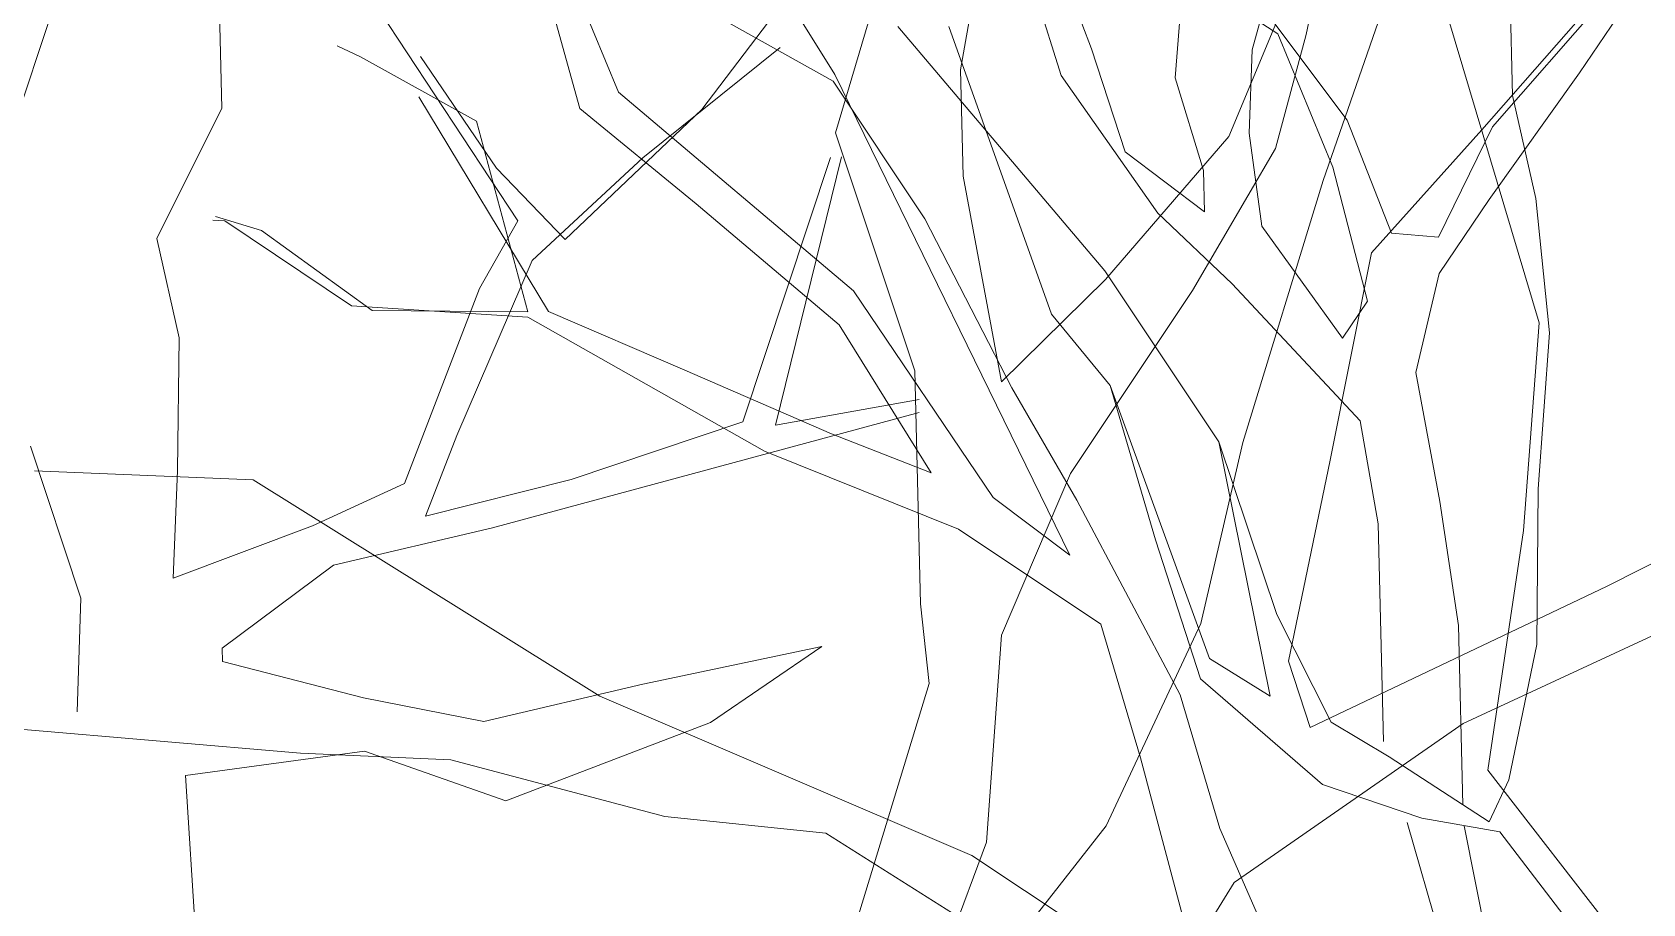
# Model space of a CAD drawing. Header units: millimetres. Extents: x -13512 to 19537, y -6523 to 6166.
# Drawn here: x -696.2 to -522.6, y -2393.5 to -2299.6 of the extents above; entities that cross this region are included whole.
import ezdxf

# ---------------------------------------------------------------- set-up
doc = ezdxf.new("R2010")
doc.units = ezdxf.units.MM
for name, color, linetype, lineweight in [('A-ELEWACJA CIENKA', 11, 'Continuous', 13), ('B-materiały', 9, 'Continuous', 0), ('Layer1', 7, 'Continuous', 0)]:
    doc.layers.add(name, color=color, linetype=linetype, lineweight=lineweight)

# ---------------------------------------------------------------- blocks, each defined once
blk = doc.blocks.new('A$C2EBD462E')
at = {"layer": 'B-materiały'}
for p, q in [((-131.19, 754.79), (-131.81, 779.36)), ((-204.22, 757.04), (-216.25, 776.29)), ((-231.71, 753.39), (-237.86, 775.58)), ((-156.5, 761.42), (-176.37, 774.33)), ((-235.06, 773.31), (-227.54, 755.14)), ((-179.85, 756.93), (-184.71, 772.45)), ((-181.36, 772.53), (-176.57, 759.8)), ((-167.55, 756.67), (-166.28, 772.91)), ((-156.18, 770.93), (-159.25, 759.68)), ((-115.91, 769.14), (-123.99, 757.21)), ((-219.71, 764.87), (-204.41, 756.31)), ((-133.34, 751.39), (-121.39, 765.09)), ((-197.45, 762.19), (-175.13, 735.89)), ((-180.88, 731.2), (-191.93, 762.19)), ((-157.67, 763.63), (-149, 752.11)), ((-138.1, 763), (-128.34, 730.28)), ((-150.55, 747.04), (-156.5, 761.42)), ((-255.32, 758.95), (-257.86, 760.14)), ((-242.85, 752), (-255.32, 758.95)), ((-176.57, 759.8), (-172.94, 748.72)), ((-159.25, 759.68), (-159.58, 750.73)), ((-178.89, 705.24), (-204.22, 757.04)), ((-169.42, 742.1), (-179.85, 756.93)), ((-123.99, 757.21), (-133.7, 743.56)), ((-227.54, 755.14), (-202.21, 733.72)), ((-204.41, 756.31), (-194.54, 741.47)), ((-164.51, 746.7), (-167.55, 756.67)), ((-249.06, 754.63), (-235.08, 731.52)), ((-219.16, 743.09), (-231.71, 753.39)), ((-128.68, 743.68), (-131.19, 754.79)), ((-237.31, 731.46), (-242.85, 752)), ((-149, 752.11), (-144.23, 739.94)), ((-159.58, 750.73), (-158.21, 740.71)), ((-139.19, 739.51), (-133.34, 751.39)), ((-172.94, 748.72), (-164.4, 742.23)), ((-164.4, 742.23), (-164.51, 746.7)), ((-146.84, 732.61), (-150.55, 747.04)), ((-203.76, 730.07), (-219.16, 743.09)), ((-133.7, 743.56), (-139.09, 735.6)), ((-127.2, 729.19), (-128.68, 743.68)), ((-269.96, 741.26), (-271.25, 741.33)), ((-270.95, 741.75), (-266.02, 740.24)), ((-256.32, 732.11), (-269.96, 741.26)), ((-194.54, 741.47), (-185.15, 723.27)), ((-161.41, 734.48), (-169.42, 742.1)), ((-266.02, 740.24), (-254.07, 731.6)), ((-158.21, 740.71), (-149.53, 728.64)), ((-144.23, 739.94), (-139.19, 739.51)), ((-175.13, 735.89), (-162.84, 717.45)), ((-147.63, 719.74), (-161.41, 734.48)), ((-139.09, 735.6), (-141.62, 724.92)), ((-202.21, 733.72), (-187.17, 711.48)), ((-149.53, 728.64), (-146.84, 732.61)), ((-237.29, 730.91), (-256.32, 732.11)), ((-254.07, 731.6), (-237.31, 731.46)), ((-211.79, 716.46), (-237.29, 730.91)), ((-235.08, 731.52), (-220.39, 725.18)), ((-174.54, 723.54), (-180.88, 731.2)), ((-193.86, 714.12), (-203.76, 730.07)), ((-128.34, 730.28), (-130.02, 707.9)), ((-128.45, 712.4), (-127.2, 729.19)), ((-220.39, 725.18), (-204.58, 718.32)), ((-141.62, 724.92), (-139.03, 711.02)), ((-185.15, 723.27), (-178.14, 711.16)), ((-174.54, 723.54), (-163.84, 694.13)), ((-169.66, 706.9), (-174.54, 723.54)), ((-145.68, 708.62), (-147.63, 719.74)), ((-204.58, 718.32), (-193.86, 714.12)), ((-162.84, 717.45), (-156.61, 698.85)), ((-157.32, 690.06), (-162.84, 717.45)), ((-190.91, 708.05), (-211.79, 716.46)), ((-290.48, 714.32), (-266.91, 713.38)), ((-266.91, 713.38), (-229.54, 690.06)), ((-128.59, 695.64), (-128.45, 712.4)), ((-187.17, 711.48), (-178.89, 705.24)), ((-178.14, 711.16), (-167, 690.21)), ((-139.03, 711.02), (-137.02, 697.66)), ((-145.09, 685.17), (-145.68, 708.62)), ((-175.57, 697.82), (-190.91, 708.05)), ((-164.81, 691.94), (-169.66, 706.9)), ((-130.02, 707.9), (-133.84, 682.1)), ((-171.3, 683.4), (-175.57, 697.82)), ((-156.61, 698.85), (-150.73, 687.27)), ((-137.02, 697.66), (-136.54, 678.36)), ((-131.58, 681.04), (-128.59, 695.64)), ((-163.84, 694.13), (-157.32, 690.06)), ((-151.68, 680.54), (-164.81, 691.94)), ((-229.54, 690.06), (-189.47, 672.89)), ((-167, 690.21), (-162.73, 675.79)), ((-261.82, 683.92), (-292.05, 686.52)), ((-150.73, 687.27), (-144.49, 683.51)), ((-245.6, 683.21), (-261.82, 683.92)), ((-222.54, 677.09), (-245.6, 683.21)), ((-164.33, 657.33), (-171.3, 683.4)), ((-144.49, 683.51), (-133.7, 676.52)), ((-133.84, 682.1), (-119.41, 663.47)), ((-140.97, 676.9), (-151.68, 680.54)), ((-133.7, 676.52), (-131.58, 681.04)), ((-205.18, 675.29), (-222.54, 677.09)), ((-132.56, 675.43), (-140.97, 676.9)), ((-191.55, 666.69), (-205.18, 675.29)), ((-162.73, 675.79), (-156.21, 660.87)), ((-138.98, 664.1), (-142.56, 676.44)), ((-136.42, 676.1), (-133.94, 663.66)), ((-123.32, 663.37), (-132.56, 675.43)), ((-189.47, 672.89), (-178.11, 665.35))]:
    blk.add_line(p, q, dxfattribs=at)

msp = doc.modelspace()

# ---------------------------------------------------------------- linework, layer by layer
at = {"layer": 'Layer1'}
for p, q in [((-609.59, -2310.4), (-601.64, -2283.64)), ((-609.59, -2310.4), (-601.64, -2283.64)), ((-609.59, -2310.4), (-601.64, -2283.64)), ((-609.59, -2310.4), (-601.64, -2283.64)), ((-609.59, -2310.4), (-601.64, -2283.64)), ((-609.59, -2310.4), (-601.64, -2283.64)), ((-609.59, -2310.4), (-601.64, -2283.64)), ((-609.59, -2310.4), (-601.64, -2283.64)), ((-592.98, -2285.58), (-596.12, -2303.6)), ((-592.98, -2285.58), (-596.12, -2303.6)), ((-592.98, -2285.58), (-596.12, -2303.6)), ((-592.98, -2285.58), (-596.12, -2303.6)), ((-592.98, -2285.58), (-596.12, -2303.6)), ((-592.98, -2285.58), (-596.12, -2303.6)), ((-592.98, -2285.58), (-596.12, -2303.6)), ((-592.98, -2285.58), (-596.12, -2303.6)), ((-555.67, -2284.64), (-558.88, -2299.8)), ((-555.67, -2284.64), (-558.88, -2299.8)), ((-555.67, -2284.64), (-558.88, -2299.8)), ((-555.67, -2284.64), (-558.88, -2299.8)), ((-555.67, -2284.64), (-558.88, -2299.8)), ((-555.67, -2284.64), (-558.88, -2299.8)), ((-555.67, -2284.64), (-558.88, -2299.8)), ((-555.67, -2284.64), (-558.88, -2299.8)), ((-698.59, -2311.2), (-691.92, -2290.93)), ((-698.59, -2311.2), (-691.92, -2290.93)), ((-698.59, -2311.2), (-691.92, -2290.93)), ((-698.59, -2311.2), (-691.92, -2290.93)), ((-698.59, -2311.2), (-691.92, -2290.93)), ((-698.59, -2311.2), (-691.92, -2290.93)), ((-698.59, -2311.2), (-691.92, -2290.93)), ((-698.59, -2311.2), (-691.92, -2290.93)), ((-624.01, -2307.89), (-610.11, -2289.6)), ((-624.01, -2307.89), (-610.11, -2289.6)), ((-624.01, -2307.89), (-610.11, -2289.6)), ((-624.01, -2307.89), (-610.11, -2289.6)), ((-624.01, -2307.89), (-610.11, -2289.6)), ((-624.01, -2307.89), (-610.11, -2289.6)), ((-624.01, -2307.89), (-610.11, -2289.6)), ((-624.01, -2307.89), (-610.11, -2289.6)), ((-567.22, -2310.78), (-558.42, -2289.74)), ((-567.22, -2310.78), (-558.42, -2289.74)), ((-567.22, -2310.78), (-558.42, -2289.74)), ((-567.22, -2310.78), (-558.42, -2289.74)), ((-567.22, -2310.78), (-558.42, -2289.74)), ((-567.22, -2310.78), (-558.42, -2289.74)), ((-567.22, -2310.78), (-558.42, -2289.74)), ((-567.22, -2310.78), (-558.42, -2289.74)), ((-676.12, -2291.25), (-675.71, -2307.75)), ((-676.12, -2291.25), (-675.71, -2307.75)), ((-676.12, -2291.25), (-675.71, -2307.75)), ((-676.12, -2291.25), (-675.71, -2307.75)), ((-676.12, -2291.25), (-675.71, -2307.75)), ((-676.12, -2291.25), (-675.71, -2307.75)), ((-676.12, -2291.25), (-675.71, -2307.75)), ((-676.12, -2291.25), (-675.71, -2307.75)), ((-557.05, -2315.55), (-549.02, -2292.37)), ((-557.05, -2315.55), (-549.02, -2292.37)), ((-557.05, -2315.55), (-549.02, -2292.37)), ((-557.05, -2315.55), (-549.02, -2292.37)), ((-557.05, -2315.55), (-549.02, -2292.37)), ((-557.05, -2315.55), (-549.02, -2292.37)), ((-557.05, -2315.55), (-549.02, -2292.37)), ((-557.05, -2315.55), (-549.02, -2292.37)), ((-523.21, -2291.01), (-539.96, -2310.09)), ((-523.21, -2291.01), (-539.96, -2310.09)), ((-523.21, -2291.01), (-539.96, -2310.09)), ((-523.21, -2291.01), (-539.96, -2310.09)), ((-523.21, -2291.01), (-539.96, -2310.09)), ((-523.21, -2291.01), (-539.96, -2310.09)), ((-523.21, -2291.01), (-539.96, -2310.09)), ((-523.21, -2291.01), (-539.96, -2310.09)), ((-643.81, -2319.87), (-658.74, -2297.27)), ((-643.81, -2319.87), (-658.74, -2297.27)), ((-643.81, -2319.87), (-658.74, -2297.27)), ((-643.81, -2319.87), (-658.74, -2297.27)), ((-643.81, -2319.87), (-658.74, -2297.27)), ((-643.81, -2319.87), (-658.74, -2297.27)), ((-643.81, -2319.87), (-658.74, -2297.27)), ((-643.81, -2319.87), (-658.74, -2297.27)), ((-615.56, -2301.22), (-630.34, -2313.08)), ((-615.56, -2301.22), (-630.34, -2313.08)), ((-615.56, -2301.22), (-630.34, -2313.08)), ((-615.56, -2301.22), (-630.34, -2313.08)), ((-615.56, -2301.22), (-630.34, -2313.08)), ((-615.56, -2301.22), (-630.34, -2313.08)), ((-615.56, -2301.22), (-630.34, -2313.08)), ((-615.56, -2301.22), (-630.34, -2313.08)), ((-558.88, -2299.8), (-562.16, -2312.09)), ((-558.88, -2299.8), (-562.16, -2312.09)), ((-558.88, -2299.8), (-562.16, -2312.09)), ((-558.88, -2299.8), (-562.16, -2312.09)), ((-558.88, -2299.8), (-562.16, -2312.09)), ((-558.88, -2299.8), (-562.16, -2312.09)), ((-558.88, -2299.8), (-562.16, -2312.09)), ((-558.88, -2299.8), (-562.16, -2312.09)), ((-654.31, -2302.19), (-646.11, -2314.19)), ((-654.31, -2302.19), (-646.11, -2314.19)), ((-654.31, -2302.19), (-646.11, -2314.19)), ((-654.31, -2302.19), (-646.11, -2314.19)), ((-654.31, -2302.19), (-646.11, -2314.19)), ((-654.31, -2302.19), (-646.11, -2314.19)), ((-654.31, -2302.19), (-646.11, -2314.19)), ((-654.31, -2302.19), (-646.11, -2314.19)), ((-596.12, -2303.6), (-595.83, -2315.08)), ((-596.12, -2303.6), (-595.83, -2315.08)), ((-596.12, -2303.6), (-595.83, -2315.08)), ((-596.12, -2303.6), (-595.83, -2315.08)), ((-596.12, -2303.6), (-595.83, -2315.08)), ((-596.12, -2303.6), (-595.83, -2315.08)), ((-596.12, -2303.6), (-595.83, -2315.08)), ((-596.12, -2303.6), (-595.83, -2315.08)), ((-675.71, -2307.75), (-682.74, -2321.77)), ((-675.71, -2307.75), (-682.74, -2321.77)), ((-675.71, -2307.75), (-682.74, -2321.77)), ((-675.71, -2307.75), (-682.74, -2321.77)), ((-675.71, -2307.75), (-682.74, -2321.77)), ((-675.71, -2307.75), (-682.74, -2321.77)), ((-675.71, -2307.75), (-682.74, -2321.77)), ((-675.71, -2307.75), (-682.74, -2321.77)), ((-638.74, -2321.9), (-624.01, -2307.89)), ((-638.74, -2321.9), (-624.01, -2307.89)), ((-638.74, -2321.9), (-624.01, -2307.89)), ((-638.74, -2321.9), (-624.01, -2307.89)), ((-638.74, -2321.9), (-624.01, -2307.89)), ((-638.74, -2321.9), (-624.01, -2307.89)), ((-638.74, -2321.9), (-624.01, -2307.89)), ((-638.74, -2321.9), (-624.01, -2307.89)), ((-601.05, -2336.03), (-609.59, -2310.4)), ((-601.05, -2336.03), (-609.59, -2310.4)), ((-601.05, -2336.03), (-609.59, -2310.4)), ((-601.05, -2336.03), (-609.59, -2310.4)), ((-601.05, -2336.03), (-609.59, -2310.4)), ((-601.05, -2336.03), (-609.59, -2310.4)), ((-601.05, -2336.03), (-609.59, -2310.4)), ((-601.05, -2336.03), (-609.59, -2310.4)), ((-580.48, -2326.19), (-567.22, -2310.78)), ((-580.48, -2326.19), (-567.22, -2310.78)), ((-580.48, -2326.19), (-567.22, -2310.78)), ((-580.48, -2326.19), (-567.22, -2310.78)), ((-580.48, -2326.19), (-567.22, -2310.78)), ((-580.48, -2326.19), (-567.22, -2310.78)), ((-580.48, -2326.19), (-567.22, -2310.78)), ((-580.48, -2326.19), (-567.22, -2310.78)), ((-539.96, -2310.09), (-551.83, -2323.31)), ((-539.96, -2310.09), (-551.83, -2323.31)), ((-539.96, -2310.09), (-551.83, -2323.31)), ((-539.96, -2310.09), (-551.83, -2323.31)), ((-539.96, -2310.09), (-551.83, -2323.31)), ((-539.96, -2310.09), (-551.83, -2323.31)), ((-539.96, -2310.09), (-551.83, -2323.31)), ((-539.96, -2310.09), (-551.83, -2323.31)), ((-630.34, -2313.08), (-642.27, -2324.14)), ((-630.34, -2313.08), (-642.27, -2324.14)), ((-630.34, -2313.08), (-642.27, -2324.14)), ((-630.34, -2313.08), (-642.27, -2324.14)), ((-630.34, -2313.08), (-642.27, -2324.14)), ((-630.34, -2313.08), (-642.27, -2324.14)), ((-630.34, -2313.08), (-642.27, -2324.14)), ((-630.34, -2313.08), (-642.27, -2324.14)), ((-619.58, -2341.52), (-610.12, -2313.04)), ((-619.58, -2341.52), (-610.12, -2313.04)), ((-619.58, -2341.52), (-610.12, -2313.04)), ((-619.58, -2341.52), (-610.12, -2313.04)), ((-619.58, -2341.52), (-610.12, -2313.04)), ((-619.58, -2341.52), (-610.12, -2313.04)), ((-619.58, -2341.52), (-610.12, -2313.04)), ((-619.58, -2341.52), (-610.12, -2313.04)), ((-616.05, -2341.91), (-608.96, -2312.99)), ((-616.05, -2341.91), (-608.96, -2312.99)), ((-616.05, -2341.91), (-608.96, -2312.99)), ((-616.05, -2341.91), (-608.96, -2312.99)), ((-616.05, -2341.91), (-608.96, -2312.99)), ((-616.05, -2341.91), (-608.96, -2312.99)), ((-616.05, -2341.91), (-608.96, -2312.99)), ((-616.05, -2341.91), (-608.96, -2312.99)), ((-562.16, -2312.09), (-571.11, -2327.39)), ((-562.16, -2312.09), (-571.11, -2327.39)), ((-562.16, -2312.09), (-571.11, -2327.39)), ((-562.16, -2312.09), (-571.11, -2327.39)), ((-562.16, -2312.09), (-571.11, -2327.39)), ((-562.16, -2312.09), (-571.11, -2327.39)), ((-562.16, -2312.09), (-571.11, -2327.39)), ((-562.16, -2312.09), (-571.11, -2327.39)), ((-646.11, -2314.19), (-638.74, -2321.9)), ((-646.11, -2314.19), (-638.74, -2321.9)), ((-646.11, -2314.19), (-638.74, -2321.9)), ((-646.11, -2314.19), (-638.74, -2321.9)), ((-646.11, -2314.19), (-638.74, -2321.9)), ((-646.11, -2314.19), (-638.74, -2321.9)), ((-646.11, -2314.19), (-638.74, -2321.9)), ((-646.11, -2314.19), (-638.74, -2321.9)), ((-595.83, -2315.08), (-591.69, -2337.24)), ((-595.83, -2315.08), (-591.69, -2337.24)), ((-595.83, -2315.08), (-591.69, -2337.24)), ((-595.83, -2315.08), (-591.69, -2337.24)), ((-595.83, -2315.08), (-591.69, -2337.24)), ((-595.83, -2315.08), (-591.69, -2337.24)), ((-595.83, -2315.08), (-591.69, -2337.24)), ((-595.83, -2315.08), (-591.69, -2337.24)), ((-565.68, -2343.76), (-557.05, -2315.55)), ((-565.68, -2343.76), (-557.05, -2315.55)), ((-565.68, -2343.76), (-557.05, -2315.55)), ((-565.68, -2343.76), (-557.05, -2315.55)), ((-565.68, -2343.76), (-557.05, -2315.55)), ((-565.68, -2343.76), (-557.05, -2315.55)), ((-565.68, -2343.76), (-557.05, -2315.55)), ((-565.68, -2343.76), (-557.05, -2315.55)), ((-647.94, -2327.16), (-643.81, -2319.87)), ((-647.94, -2327.16), (-643.81, -2319.87)), ((-647.94, -2327.16), (-643.81, -2319.87)), ((-647.94, -2327.16), (-643.81, -2319.87)), ((-647.94, -2327.16), (-643.81, -2319.87)), ((-647.94, -2327.16), (-643.81, -2319.87)), ((-647.94, -2327.16), (-643.81, -2319.87)), ((-647.94, -2327.16), (-643.81, -2319.87)), ((-682.74, -2321.77), (-680.32, -2332.48)), ((-682.74, -2321.77), (-680.32, -2332.48)), ((-682.74, -2321.77), (-680.32, -2332.48)), ((-682.74, -2321.77), (-680.32, -2332.48)), ((-682.74, -2321.77), (-680.32, -2332.48)), ((-682.74, -2321.77), (-680.32, -2332.48)), ((-682.74, -2321.77), (-680.32, -2332.48)), ((-682.74, -2321.77), (-680.32, -2332.48)), ((-551.83, -2323.31), (-556.3, -2345.68)), ((-551.83, -2323.31), (-556.3, -2345.68)), ((-551.83, -2323.31), (-556.3, -2345.68)), ((-551.83, -2323.31), (-556.3, -2345.68)), ((-551.83, -2323.31), (-556.3, -2345.68)), ((-551.83, -2323.31), (-556.3, -2345.68)), ((-551.83, -2323.31), (-556.3, -2345.68)), ((-551.83, -2323.31), (-556.3, -2345.68)), ((-642.27, -2324.14), (-650.41, -2343.01)), ((-642.27, -2324.14), (-650.41, -2343.01)), ((-642.27, -2324.14), (-650.41, -2343.01)), ((-642.27, -2324.14), (-650.41, -2343.01)), ((-642.27, -2324.14), (-650.41, -2343.01)), ((-642.27, -2324.14), (-650.41, -2343.01)), ((-642.27, -2324.14), (-650.41, -2343.01)), ((-642.27, -2324.14), (-650.41, -2343.01)), ((-656.03, -2348.18), (-647.94, -2327.16)), ((-656.03, -2348.18), (-647.94, -2327.16)), ((-656.03, -2348.18), (-647.94, -2327.16)), ((-656.03, -2348.18), (-647.94, -2327.16)), ((-656.03, -2348.18), (-647.94, -2327.16)), ((-656.03, -2348.18), (-647.94, -2327.16)), ((-656.03, -2348.18), (-647.94, -2327.16)), ((-656.03, -2348.18), (-647.94, -2327.16)), ((-591.69, -2337.24), (-580.48, -2326.19)), ((-591.69, -2337.24), (-580.48, -2326.19)), ((-591.69, -2337.24), (-580.48, -2326.19)), ((-591.69, -2337.24), (-580.48, -2326.19)), ((-591.69, -2337.24), (-580.48, -2326.19)), ((-591.69, -2337.24), (-580.48, -2326.19)), ((-591.69, -2337.24), (-580.48, -2326.19)), ((-591.69, -2337.24), (-580.48, -2326.19)), ((-571.11, -2327.39), (-584.26, -2347.1)), ((-571.11, -2327.39), (-584.26, -2347.1)), ((-571.11, -2327.39), (-584.26, -2347.1)), ((-571.11, -2327.39), (-584.26, -2347.1)), ((-571.11, -2327.39), (-584.26, -2347.1)), ((-571.11, -2327.39), (-584.26, -2347.1)), ((-571.11, -2327.39), (-584.26, -2347.1)), ((-571.11, -2327.39), (-584.26, -2347.1)), ((-680.32, -2332.48), (-680.5, -2346.78)), ((-680.32, -2332.48), (-680.5, -2346.78)), ((-680.32, -2332.48), (-680.5, -2346.78)), ((-680.32, -2332.48), (-680.5, -2346.78)), ((-680.32, -2332.48), (-680.5, -2346.78)), ((-680.32, -2332.48), (-680.5, -2346.78)), ((-680.32, -2332.48), (-680.5, -2346.78)), ((-680.32, -2332.48), (-680.5, -2346.78)), ((-600.42, -2361.15), (-601.05, -2336.03)), ((-600.42, -2361.15), (-601.05, -2336.03)), ((-600.42, -2361.15), (-601.05, -2336.03)), ((-600.42, -2361.15), (-601.05, -2336.03)), ((-600.42, -2361.15), (-601.05, -2336.03)), ((-600.42, -2361.15), (-601.05, -2336.03)), ((-600.42, -2361.15), (-601.05, -2336.03)), ((-600.42, -2361.15), (-601.05, -2336.03)), ((-600.58, -2339.12), (-616.05, -2341.91)), ((-600.58, -2339.12), (-616.05, -2341.91)), ((-600.58, -2339.12), (-616.05, -2341.91)), ((-600.58, -2339.12), (-616.05, -2341.91)), ((-600.58, -2339.12), (-616.05, -2341.91)), ((-600.58, -2339.12), (-616.05, -2341.91)), ((-600.58, -2339.12), (-616.05, -2341.91)), ((-600.58, -2339.12), (-616.05, -2341.91)), ((-600.58, -2340.52), (-646.57, -2352.97)), ((-600.58, -2340.52), (-646.57, -2352.97)), ((-600.58, -2340.52), (-646.57, -2352.97)), ((-600.58, -2340.52), (-646.57, -2352.97)), ((-600.58, -2340.52), (-646.57, -2352.97)), ((-600.58, -2340.52), (-646.57, -2352.97)), ((-600.58, -2340.52), (-646.57, -2352.97)), ((-600.58, -2340.52), (-646.57, -2352.97)), ((-638.09, -2347.73), (-619.58, -2341.52)), ((-638.09, -2347.73), (-619.58, -2341.52)), ((-638.09, -2347.73), (-619.58, -2341.52)), ((-638.09, -2347.73), (-619.58, -2341.52)), ((-638.09, -2347.73), (-619.58, -2341.52)), ((-638.09, -2347.73), (-619.58, -2341.52)), ((-638.09, -2347.73), (-619.58, -2341.52)), ((-638.09, -2347.73), (-619.58, -2341.52)), ((-696.33, -2344.16), (-690.9, -2360.54)), ((-696.33, -2344.16), (-690.9, -2360.54)), ((-696.33, -2344.16), (-690.9, -2360.54)), ((-696.33, -2344.16), (-690.9, -2360.54)), ((-696.33, -2344.16), (-690.9, -2360.54)), ((-696.33, -2344.16), (-690.9, -2360.54)), ((-696.33, -2344.16), (-690.9, -2360.54)), ((-696.33, -2344.16), (-690.9, -2360.54)), ((-650.41, -2343.01), (-653.78, -2351.71)), ((-650.41, -2343.01), (-653.78, -2351.71)), ((-650.41, -2343.01), (-653.78, -2351.71)), ((-650.41, -2343.01), (-653.78, -2351.71)), ((-650.41, -2343.01), (-653.78, -2351.71)), ((-650.41, -2343.01), (-653.78, -2351.71)), ((-650.41, -2343.01), (-653.78, -2351.71)), ((-650.41, -2343.01), (-653.78, -2351.71)), ((-570.21, -2363.26), (-565.68, -2343.76)), ((-570.21, -2363.26), (-565.68, -2343.76)), ((-570.21, -2363.26), (-565.68, -2343.76)), ((-570.21, -2363.26), (-565.68, -2343.76)), ((-570.21, -2363.26), (-565.68, -2343.76)), ((-570.21, -2363.26), (-565.68, -2343.76)), ((-570.21, -2363.26), (-565.68, -2343.76)), ((-570.21, -2363.26), (-565.68, -2343.76)), ((-526.52, -2359.29), (-496.75, -2344.19)), ((-526.52, -2359.29), (-496.75, -2344.19)), ((-526.52, -2359.29), (-496.75, -2344.19)), ((-526.52, -2359.29), (-496.75, -2344.19)), ((-526.52, -2359.29), (-496.75, -2344.19)), ((-526.52, -2359.29), (-496.75, -2344.19)), ((-526.52, -2359.29), (-496.75, -2344.19)), ((-526.52, -2359.29), (-496.75, -2344.19)), ((-556.3, -2345.68), (-560.78, -2367.33)), ((-556.3, -2345.68), (-560.78, -2367.33)), ((-556.3, -2345.68), (-560.78, -2367.33)), ((-556.3, -2345.68), (-560.78, -2367.33)), ((-556.3, -2345.68), (-560.78, -2367.33)), ((-556.3, -2345.68), (-560.78, -2367.33)), ((-556.3, -2345.68), (-560.78, -2367.33)), ((-556.3, -2345.68), (-560.78, -2367.33)), ((-680.5, -2346.78), (-680.97, -2358.37)), ((-680.5, -2346.78), (-680.97, -2358.37)), ((-680.5, -2346.78), (-680.97, -2358.37)), ((-680.5, -2346.78), (-680.97, -2358.37)), ((-680.5, -2346.78), (-680.97, -2358.37)), ((-680.5, -2346.78), (-680.97, -2358.37)), ((-680.5, -2346.78), (-680.97, -2358.37)), ((-680.5, -2346.78), (-680.97, -2358.37)), ((-665.96, -2352.74), (-656.03, -2348.18)), ((-665.96, -2352.74), (-656.03, -2348.18)), ((-665.96, -2352.74), (-656.03, -2348.18)), ((-665.96, -2352.74), (-656.03, -2348.18)), ((-665.96, -2352.74), (-656.03, -2348.18)), ((-665.96, -2352.74), (-656.03, -2348.18)), ((-665.96, -2352.74), (-656.03, -2348.18)), ((-665.96, -2352.74), (-656.03, -2348.18)), ((-653.78, -2351.71), (-638.09, -2347.73)), ((-653.78, -2351.71), (-638.09, -2347.73)), ((-653.78, -2351.71), (-638.09, -2347.73)), ((-653.78, -2351.71), (-638.09, -2347.73)), ((-653.78, -2351.71), (-638.09, -2347.73)), ((-653.78, -2351.71), (-638.09, -2347.73)), ((-653.78, -2351.71), (-638.09, -2347.73)), ((-653.78, -2351.71), (-638.09, -2347.73)), ((-584.26, -2347.1), (-591.72, -2364.52)), ((-584.26, -2347.1), (-591.72, -2364.52)), ((-584.26, -2347.1), (-591.72, -2364.52)), ((-584.26, -2347.1), (-591.72, -2364.52)), ((-584.26, -2347.1), (-591.72, -2364.52)), ((-584.26, -2347.1), (-591.72, -2364.52)), ((-584.26, -2347.1), (-591.72, -2364.52)), ((-584.26, -2347.1), (-591.72, -2364.52)), ((-680.97, -2358.37), (-665.96, -2352.74)), ((-680.97, -2358.37), (-665.96, -2352.74)), ((-680.97, -2358.37), (-665.96, -2352.74)), ((-680.97, -2358.37), (-665.96, -2352.74)), ((-680.97, -2358.37), (-665.96, -2352.74)), ((-680.97, -2358.37), (-665.96, -2352.74)), ((-680.97, -2358.37), (-665.96, -2352.74)), ((-680.97, -2358.37), (-665.96, -2352.74)), ((-646.57, -2352.97), (-663.7, -2356.99)), ((-646.57, -2352.97), (-663.7, -2356.99)), ((-646.57, -2352.97), (-663.7, -2356.99)), ((-646.57, -2352.97), (-663.7, -2356.99)), ((-646.57, -2352.97), (-663.7, -2356.99)), ((-646.57, -2352.97), (-663.7, -2356.99)), ((-646.57, -2352.97), (-663.7, -2356.99)), ((-646.57, -2352.97), (-663.7, -2356.99)), ((-663.7, -2356.99), (-675.68, -2365.9)), ((-663.7, -2356.99), (-675.68, -2365.9)), ((-663.7, -2356.99), (-675.68, -2365.9)), ((-663.7, -2356.99), (-675.68, -2365.9)), ((-663.7, -2356.99), (-675.68, -2365.9)), ((-663.7, -2356.99), (-675.68, -2365.9)), ((-663.7, -2356.99), (-675.68, -2365.9)), ((-663.7, -2356.99), (-675.68, -2365.9)), ((-558.45, -2374.45), (-526.52, -2359.29)), ((-558.45, -2374.45), (-526.52, -2359.29)), ((-558.45, -2374.45), (-526.52, -2359.29)), ((-558.45, -2374.45), (-526.52, -2359.29)), ((-558.45, -2374.45), (-526.52, -2359.29)), ((-558.45, -2374.45), (-526.52, -2359.29)), ((-558.45, -2374.45), (-526.52, -2359.29)), ((-558.45, -2374.45), (-526.52, -2359.29)), ((-690.9, -2360.54), (-691.31, -2372.76)), ((-690.9, -2360.54), (-691.31, -2372.76)), ((-690.9, -2360.54), (-691.31, -2372.76)), ((-690.9, -2360.54), (-691.31, -2372.76)), ((-690.9, -2360.54), (-691.31, -2372.76)), ((-690.9, -2360.54), (-691.31, -2372.76)), ((-690.9, -2360.54), (-691.31, -2372.76)), ((-690.9, -2360.54), (-691.31, -2372.76)), ((-599.49, -2369.74), (-600.42, -2361.15)), ((-599.49, -2369.74), (-600.42, -2361.15)), ((-599.49, -2369.74), (-600.42, -2361.15)), ((-599.49, -2369.74), (-600.42, -2361.15)), ((-599.49, -2369.74), (-600.42, -2361.15)), ((-599.49, -2369.74), (-600.42, -2361.15)), ((-599.49, -2369.74), (-600.42, -2361.15)), ((-599.49, -2369.74), (-600.42, -2361.15)), ((-580.44, -2385.05), (-570.21, -2363.26)), ((-580.44, -2385.05), (-570.21, -2363.26)), ((-580.44, -2385.05), (-570.21, -2363.26)), ((-580.44, -2385.05), (-570.21, -2363.26)), ((-580.44, -2385.05), (-570.21, -2363.26)), ((-580.44, -2385.05), (-570.21, -2363.26)), ((-580.44, -2385.05), (-570.21, -2363.26)), ((-580.44, -2385.05), (-570.21, -2363.26)), ((-591.72, -2364.52), (-593.32, -2386.81)), ((-591.72, -2364.52), (-593.32, -2386.81)), ((-591.72, -2364.52), (-593.32, -2386.81)), ((-591.72, -2364.52), (-593.32, -2386.81)), ((-591.72, -2364.52), (-593.32, -2386.81)), ((-591.72, -2364.52), (-593.32, -2386.81)), ((-591.72, -2364.52), (-593.32, -2386.81)), ((-591.72, -2364.52), (-593.32, -2386.81)), ((-520.65, -2364.17), (-541.95, -2374.04)), ((-520.65, -2364.17), (-541.95, -2374.04)), ((-520.65, -2364.17), (-541.95, -2374.04)), ((-520.65, -2364.17), (-541.95, -2374.04)), ((-520.65, -2364.17), (-541.95, -2374.04)), ((-520.65, -2364.17), (-541.95, -2374.04)), ((-520.65, -2364.17), (-541.95, -2374.04)), ((-520.65, -2364.17), (-541.95, -2374.04)), ((-675.68, -2365.9), (-675.65, -2367.34)), ((-675.68, -2365.9), (-675.65, -2367.34)), ((-675.68, -2365.9), (-675.65, -2367.34)), ((-675.68, -2365.9), (-675.65, -2367.34)), ((-675.68, -2365.9), (-675.65, -2367.34)), ((-675.68, -2365.9), (-675.65, -2367.34)), ((-675.68, -2365.9), (-675.65, -2367.34)), ((-675.68, -2365.9), (-675.65, -2367.34)), ((-630.36, -2369.79), (-611.08, -2365.72)), ((-630.36, -2369.79), (-611.08, -2365.72)), ((-630.36, -2369.79), (-611.08, -2365.72)), ((-630.36, -2369.79), (-611.08, -2365.72)), ((-630.36, -2369.79), (-611.08, -2365.72)), ((-630.36, -2369.79), (-611.08, -2365.72)), ((-630.36, -2369.79), (-611.08, -2365.72)), ((-630.36, -2369.79), (-611.08, -2365.72)), ((-611.08, -2365.72), (-623.07, -2373.92)), ((-611.08, -2365.72), (-623.07, -2373.92)), ((-611.08, -2365.72), (-623.07, -2373.92)), ((-611.08, -2365.72), (-623.07, -2373.92)), ((-611.08, -2365.72), (-623.07, -2373.92)), ((-611.08, -2365.72), (-623.07, -2373.92)), ((-611.08, -2365.72), (-623.07, -2373.92)), ((-611.08, -2365.72), (-623.07, -2373.92)), ((-675.65, -2367.34), (-660.47, -2371.26)), ((-675.65, -2367.34), (-660.47, -2371.26)), ((-675.65, -2367.34), (-660.47, -2371.26)), ((-675.65, -2367.34), (-660.47, -2371.26)), ((-675.65, -2367.34), (-660.47, -2371.26)), ((-675.65, -2367.34), (-660.47, -2371.26)), ((-675.65, -2367.34), (-660.47, -2371.26)), ((-675.65, -2367.34), (-660.47, -2371.26)), ((-560.78, -2367.33), (-558.45, -2374.45)), ((-560.78, -2367.33), (-558.45, -2374.45)), ((-560.78, -2367.33), (-558.45, -2374.45)), ((-560.78, -2367.33), (-558.45, -2374.45)), ((-560.78, -2367.33), (-558.45, -2374.45)), ((-560.78, -2367.33), (-558.45, -2374.45)), ((-560.78, -2367.33), (-558.45, -2374.45)), ((-560.78, -2367.33), (-558.45, -2374.45)), ((-647.49, -2373.81), (-630.36, -2369.79)), ((-647.49, -2373.81), (-630.36, -2369.79)), ((-647.49, -2373.81), (-630.36, -2369.79)), ((-647.49, -2373.81), (-630.36, -2369.79)), ((-647.49, -2373.81), (-630.36, -2369.79)), ((-647.49, -2373.81), (-630.36, -2369.79)), ((-647.49, -2373.81), (-630.36, -2369.79)), ((-647.49, -2373.81), (-630.36, -2369.79)), ((-608.11, -2397.95), (-599.49, -2369.74)), ((-608.11, -2397.95), (-599.49, -2369.74)), ((-608.11, -2397.95), (-599.49, -2369.74)), ((-608.11, -2397.95), (-599.49, -2369.74)), ((-608.11, -2397.95), (-599.49, -2369.74)), ((-608.11, -2397.95), (-599.49, -2369.74)), ((-608.11, -2397.95), (-599.49, -2369.74)), ((-608.11, -2397.95), (-599.49, -2369.74)), ((-660.47, -2371.26), (-647.49, -2373.81)), ((-660.47, -2371.26), (-647.49, -2373.81)), ((-660.47, -2371.26), (-647.49, -2373.81)), ((-660.47, -2371.26), (-647.49, -2373.81)), ((-660.47, -2371.26), (-647.49, -2373.81)), ((-660.47, -2371.26), (-647.49, -2373.81)), ((-660.47, -2371.26), (-647.49, -2373.81)), ((-660.47, -2371.26), (-647.49, -2373.81)), ((-623.07, -2373.92), (-645.12, -2382.37)), ((-623.07, -2373.92), (-645.12, -2382.37)), ((-623.07, -2373.92), (-645.12, -2382.37)), ((-623.07, -2373.92), (-645.12, -2382.37)), ((-623.07, -2373.92), (-645.12, -2382.37)), ((-623.07, -2373.92), (-645.12, -2382.37)), ((-623.07, -2373.92), (-645.12, -2382.37)), ((-623.07, -2373.92), (-645.12, -2382.37)), ((-541.95, -2374.04), (-566.64, -2391.17)), ((-541.95, -2374.04), (-566.64, -2391.17)), ((-541.95, -2374.04), (-566.64, -2391.17)), ((-541.95, -2374.04), (-566.64, -2391.17)), ((-541.95, -2374.04), (-566.64, -2391.17)), ((-541.95, -2374.04), (-566.64, -2391.17)), ((-541.95, -2374.04), (-566.64, -2391.17)), ((-541.95, -2374.04), (-566.64, -2391.17)), ((-660.33, -2377), (-679.65, -2379.64)), ((-660.33, -2377), (-679.65, -2379.64)), ((-660.33, -2377), (-679.65, -2379.64)), ((-660.33, -2377), (-679.65, -2379.64)), ((-660.33, -2377), (-679.65, -2379.64)), ((-660.33, -2377), (-679.65, -2379.64)), ((-660.33, -2377), (-679.65, -2379.64)), ((-660.33, -2377), (-679.65, -2379.64)), ((-645.12, -2382.37), (-660.33, -2377)), ((-645.12, -2382.37), (-660.33, -2377)), ((-645.12, -2382.37), (-660.33, -2377)), ((-645.12, -2382.37), (-660.33, -2377)), ((-645.12, -2382.37), (-660.33, -2377)), ((-645.12, -2382.37), (-660.33, -2377)), ((-645.12, -2382.37), (-660.33, -2377)), ((-645.12, -2382.37), (-660.33, -2377)), ((-679.65, -2379.64), (-678.46, -2398.28)), ((-679.65, -2379.64), (-678.46, -2398.28)), ((-679.65, -2379.64), (-678.46, -2398.28)), ((-679.65, -2379.64), (-678.46, -2398.28)), ((-679.65, -2379.64), (-678.46, -2398.28)), ((-679.65, -2379.64), (-678.46, -2398.28)), ((-679.65, -2379.64), (-678.46, -2398.28)), ((-679.65, -2379.64), (-678.46, -2398.28)), ((-603.4, -2414.35), (-580.44, -2385.05)), ((-603.4, -2414.35), (-580.44, -2385.05)), ((-603.4, -2414.35), (-580.44, -2385.05)), ((-603.4, -2414.35), (-580.44, -2385.05)), ((-603.4, -2414.35), (-580.44, -2385.05)), ((-603.4, -2414.35), (-580.44, -2385.05)), ((-603.4, -2414.35), (-580.44, -2385.05)), ((-603.4, -2414.35), (-580.44, -2385.05)), ((-593.32, -2386.81), (-598.7, -2401.31)), ((-593.32, -2386.81), (-598.7, -2401.31)), ((-593.32, -2386.81), (-598.7, -2401.31)), ((-593.32, -2386.81), (-598.7, -2401.31)), ((-593.32, -2386.81), (-598.7, -2401.31)), ((-593.32, -2386.81), (-598.7, -2401.31)), ((-593.32, -2386.81), (-598.7, -2401.31)), ((-593.32, -2386.81), (-598.7, -2401.31)), ((-566.64, -2391.17), (-575.61, -2405.75)), ((-566.64, -2391.17), (-575.61, -2405.75)), ((-566.64, -2391.17), (-575.61, -2405.75)), ((-566.64, -2391.17), (-575.61, -2405.75)), ((-566.64, -2391.17), (-575.61, -2405.75)), ((-566.64, -2391.17), (-575.61, -2405.75)), ((-566.64, -2391.17), (-575.61, -2405.75)), ((-566.64, -2391.17), (-575.61, -2405.75))]:
    msp.add_line(p, q, dxfattribs=at)

# ---------------------------------------------------------------- block references
at = {"layer": 'A-ELEWACJA CIENKA'}
msp.add_blockref('A$C2EBD462E', (-405.44, -3061.15), dxfattribs=at)

doc.saveas('drawing.dxf')
